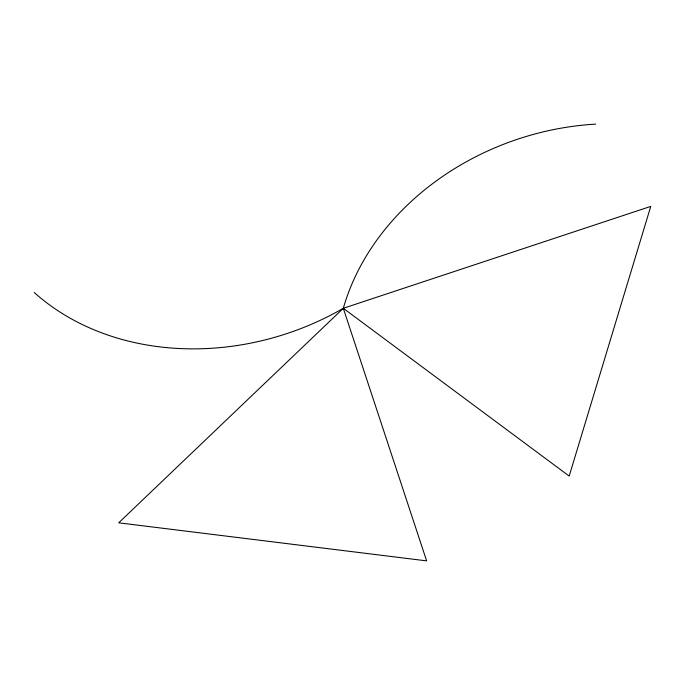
<?xml version="1.0" encoding="UTF-8"?>
<svg xmlns="http://www.w3.org/2000/svg" width="685" height="685" viewBox="0 0 685 685"><rect width="100%" height="100%" fill="white"/><g stroke="black" fill="none" stroke-linecap="round" stroke-linejoin="round"><path stroke-width="1.03" d="M34.25 292.512A251.001 206.108 -18.5 0 0 343.305 308.293L650.75 206.399L569.184 476.084L343.305 308.293L118.71 522.818L426.627 560.869L343.305 308.293A251.001 206.108 -18.5 0 1 595.702 124.131"/></g></svg>
